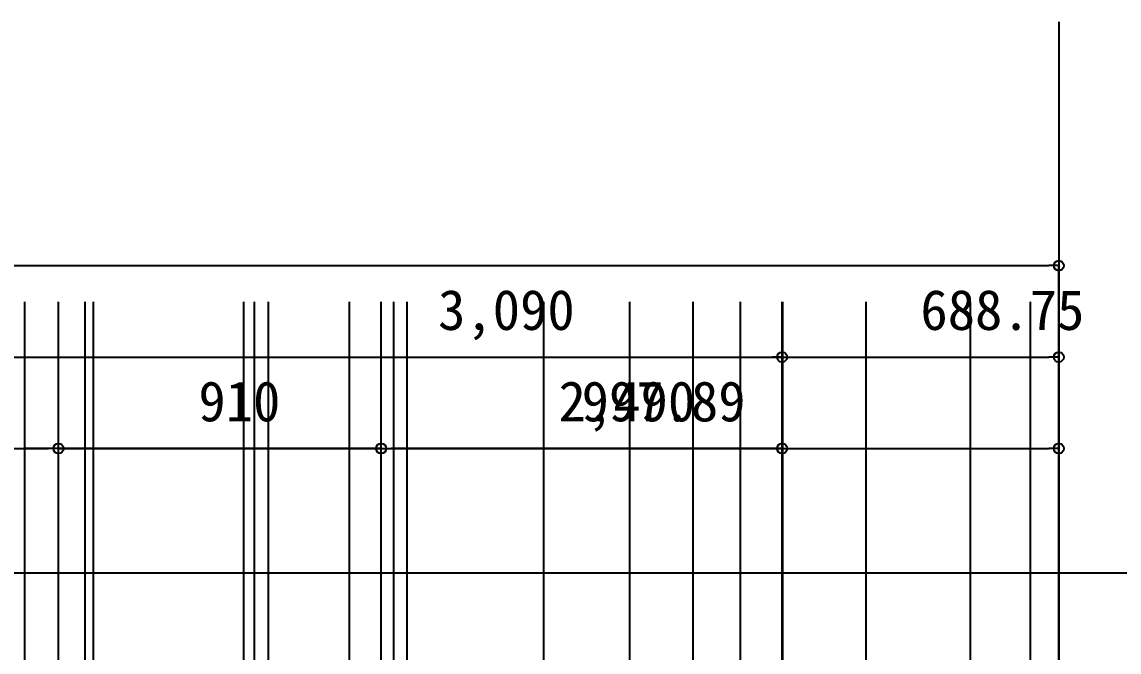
# Model space of a CAD drawing. Header units: metres. Extents: x 10861 to 26950, y 7268 to 22901.
# Drawn here: x 20144 to 22875, y 21333 to 22901 of the extents above; entities that cross this region are included whole.
import ezdxf

# ---------------------------------------------------------------- set-up
doc = ezdxf.new("R2010")
doc.units = ezdxf.units.M

msp = doc.modelspace()

# ---------------------------------------------------------------- linework, layer by layer
at = {"layer": 'GLID'}
for p, q in [((20151, 9325), (20151, 22205)), ((20151, 9325), (20151, 22205)), ((20151, 9325), (20151, 22205)), ((20234.7, 9325), (20234.7, 22205)), ((20234.7, 9325), (20234.7, 22205)), ((20234.7, 9325), (20234.7, 22205)), ((20300.9, 10010), (20300.9, 22205)), ((20300.9, 10010), (20300.9, 22205)), ((20300.9, 10010), (20300.9, 22205)), ((20322.4, 9858.3), (20322.4, 22205)), ((20322.4, 9858.3), (20322.4, 22205)), ((20322.4, 9858.3), (20322.4, 22205)), ((20695.8, 10010), (20695.8, 22205)), ((20695.8, 10010), (20695.8, 22205)), ((20695.8, 10010), (20695.8, 22205)), ((20723, 10010), (20723, 22205)), ((20723, 10010), (20723, 22205)), ((20723, 10010), (20723, 22205)), ((20757.4, 9858.3), (20757.4, 22205)), ((20757.4, 9858.3), (20757.4, 22205)), ((20757.4, 9858.3), (20757.4, 22205)), ((20959.2, 9325), (20959.2, 22205)), ((20959.2, 9325), (20959.2, 22205)), ((20959.2, 9325), (20959.2, 22205)), ((21038.1, 9325), (21038.1, 22205)), ((21038.1, 9325), (21038.1, 22205)), ((21038.1, 9325), (21038.1, 22205)), ((21069.2, 10010), (21069.2, 22205)), ((21069.2, 10010), (21069.2, 22205)), ((21069.2, 10010), (21069.2, 22205)), ((21102.9, 9325), (21102.9, 22205)), ((21102.9, 9325), (21102.9, 22205)), ((21102.9, 9325), (21102.9, 22205)), ((21442.7, 10010), (21442.7, 22205)), ((21442.7, 10010), (21442.7, 22205)), ((21442.7, 10010), (21442.7, 22205)), ((21656.9, 9325), (21656.9, 22205)), ((21656.9, 9325), (21656.9, 22205)), ((21656.9, 9325), (21656.9, 22205)), ((21814.7, 9325), (21814.7, 22205)), ((21814.7, 9325), (21814.7, 22205)), ((21814.7, 9325), (21814.7, 22205)), ((21932.7, 10010), (21932.7, 22205)), ((21932.7, 10010), (21932.7, 22205)), ((21932.7, 10010), (21932.7, 22205)), ((22036, 9325), (22036, 22205)), ((22036, 9325), (22036, 22205)), ((22036, 9325), (22036, 22205)), ((22038, 9325), (22038, 22205)), ((22038, 9325), (22038, 22205)), ((22038, 9325), (22038, 22205)), ((22245.3, 10010), (22245.3, 22205)), ((22245.3, 10010), (22245.3, 22205)), ((22245.3, 10010), (22245.3, 22205)), ((22504.7, 9325), (22504.7, 22205)), ((22504.7, 9325), (22504.7, 22205)), ((22504.7, 9325), (22504.7, 22205)), ((22654.7, 10010), (22654.7, 22205)), ((22654.7, 10010), (22654.7, 22205)), ((22654.7, 10010), (22654.7, 22205)), ((22724.7, 9325), (22724.7, 22205)), ((22724.7, 9325), (22724.7, 22205)), ((22724.7, 9325), (22724.7, 22205))]:
    msp.add_line(p, q, dxfattribs=at)
at = {"layer": 'データ 001_1F'}
for p, q in [((15949.7, 22295), (22699.7, 22295)), ((22724.7, 22295), (22699.7, 22295)), ((22724.7, 22045), (22724.7, 22295)), ((22724.7, 22295), (22724.7, 22295)), ((15949.7, 22067.5), (22011, 22067.5)), ((15949.7, 22067.5), (22699.7, 22067.5)), ((22036, 22067.5), (22011, 22067.5)), ((22036, 7507.5), (22036, 22072.5)), ((22036, 21840), (22036, 22067.5)), ((22036, 22067.5), (22036, 22067.5)), ((22036, 21817.5), (22036, 22067.5)), ((22036, 22067.5), (22061, 22067.5)), ((22061, 22067.5), (22699.7, 22067.5)), ((22724.7, 22067.5), (22699.7, 22067.5)), ((22724.7, 22067.5), (22699.7, 22067.5)), ((22724.7, 7507.5), (22724.7, 22072.5)), ((22724.7, 21817.5), (22724.7, 22067.5)), ((22724.7, 22067.5), (22724.7, 22067.5)), ((22724.7, 21817.5), (22724.7, 22067.5)), ((22724.7, 22067.5), (22724.7, 22067.5)), ((22724.7, 22045), (22724.7, 22045)), ((18439.7, 21840), (20209.7, 21840)), ((20128.1, 21840), (20153.1, 21840)), ((21013.1, 21840), (20153.1, 21840)), ((20234.7, 21840), (20209.7, 21840)), ((20234.7, 21840), (20234.7, 21840)), ((20234.7, 21590), (20234.7, 21840)), ((20234.7, 21840), (20259.7, 21840)), ((20259.7, 21840), (22699.7, 21840)), ((21038.1, 21840), (21013.1, 21840)), ((21038.1, 21590), (21038.1, 21840)), ((21038.1, 21840), (21063.1, 21840)), ((21038.1, 21840), (21038.1, 21840)), ((22011, 21840), (21063.1, 21840)), ((22036, 21840), (22011, 21840)), ((22036, 21840), (22036, 21840)), ((22036, 21590), (22036, 21840)), ((22724.7, 21840), (22699.7, 21840)), ((22724.7, 21590), (22724.7, 21840)), ((22724.7, 21840), (22724.7, 21840)), ((22036, 21817.5), (22036, 21817.5)), ((22724.7, 21817.5), (22724.7, 21817.5)), ((22724.7, 21817.5), (22724.7, 21817.5)), ((20234.7, 21590), (20234.7, 21590)), ((20234.7, 21590), (20234.7, 21590)), ((21038.1, 15219.8), (21038.1, 21590)), ((21038.1, 21590), (21038.1, 21590)), ((21038.1, 21590), (21038.1, 21590)), ((22036, 21590), (22036, 21590)), ((22724.7, 21590), (22724.7, 21590))]:
    msp.add_line(p, q, dxfattribs=at)
for centre in [(22724.7, 22295), (22036, 22067.5), (22036, 22067.5), (22724.7, 22067.5), (22724.7, 22067.5), (20234.7, 21840), (20234.7, 21840), (21038.1, 21840), (21038.1, 21840), (22036, 21840), (22724.7, 21840)]:
    msp.add_circle(centre, 12.5, dxfattribs=at)
at = {"layer": 'データ 001_2F'}
for p, q in [((22724.7, 22901.4), (22724.7, 10436.9)), ((15949.7, 22067.5), (22699.7, 22067.5)), ((22724.7, 22067.5), (22699.7, 22067.5)), ((22724.7, 21817.5), (22724.7, 22067.5)), ((22724.7, 22067.5), (22724.7, 22067.5)), ((18439.7, 21840), (20209.7, 21840)), ((20234.7, 21840), (20209.7, 21840)), ((20234.7, 21840), (20234.7, 21840)), ((20234.7, 21590), (20234.7, 21840)), ((20234.7, 21840), (20259.7, 21840)), ((20259.7, 21840), (22699.7, 21840)), ((22724.7, 21840), (22699.7, 21840)), ((22724.7, 21590), (22724.7, 21840)), ((22724.7, 21840), (22724.7, 21840)), ((22724.7, 21817.5), (22724.7, 21817.5)), ((20234.7, 16588.6), (20234.7, 21731.1)), ((20234.7, 21590), (20234.7, 21590)), ((20234.7, 21590), (20234.7, 21590)), ((22724.7, 21590), (22724.7, 21590))]:
    msp.add_line(p, q, dxfattribs=at)
for centre in [(22724.7, 22067.5), (20234.7, 21840), (20234.7, 21840), (22724.7, 21840)]:
    msp.add_circle(centre, 12.5, dxfattribs=at)
at = {"layer": 'データ 001_3F'}
for p, q in [((15949.7, 22295), (22699.7, 22295)), ((22724.7, 22295), (22699.7, 22295)), ((22724.7, 22045), (22724.7, 22295)), ((22724.7, 22295), (22724.7, 22295)), ((19659.7, 22067.5), (22699.7, 22067.5)), ((22724.7, 22067.5), (22699.7, 22067.5)), ((22724.7, 21817.5), (22724.7, 22067.5)), ((22724.7, 22067.5), (22724.7, 22067.5)), ((22724.7, 22067.5), (22724.7, 15697.5)), ((22724.7, 22045), (22724.7, 22045)), ((19659.7, 21840), (20209.7, 21840)), ((20234.7, 21840), (20209.7, 21840)), ((20234.7, 15697.5), (20234.7, 21840)), ((20234.7, 21590), (20234.7, 21840)), ((20234.7, 21840), (20234.7, 21840)), ((20234.7, 21590), (20234.7, 21840)), ((20234.7, 21840), (20259.7, 21840)), ((20259.7, 21840), (22699.7, 21840)), ((22724.7, 21840), (22699.7, 21840)), ((22724.7, 21590), (22724.7, 21840)), ((22724.7, 21840), (22724.7, 21840)), ((22724.7, 21817.5), (22724.7, 21817.5)), ((20234.7, 21590), (20234.7, 21590)), ((20234.7, 21590), (20234.7, 21590)), ((22724.7, 21590), (22724.7, 21590))]:
    msp.add_line(p, q, dxfattribs=at)
for centre in [(22724.7, 22295), (22724.7, 22067.5), (20234.7, 21840), (20234.7, 21840), (22724.7, 21840)]:
    msp.add_circle(centre, 12.5, dxfattribs=at)
at = {"layer": '部屋_1F'}
msp.add_line((24901.7, 21530), (12701.7, 21530), dxfattribs=at)
at = {"layer": '部屋_2F'}
msp.add_line((24901.7, 21530), (12701.7, 21530), dxfattribs=at)

# ---------------------------------------------------------------- texts
at = {"layer": 'データ 001_1F'}
for s, p in [('688.75', (22380.3, 22135)), ('910', (20583.1, 21907.5)), ('2,490', (21479.7, 21907.5)), ('997.89', (21537, 21907.5))]:
    msp.add_text(s, height=100, dxfattribs=at).set_placement(p)
at = {"layer": 'データ 001_2F'}
msp.add_text('2,490', height=100, dxfattribs=at).set_placement((21479.7, 21907.5))
at = {"layer": 'データ 001_3F'}
for s, p in [('3,090', (21179.7, 22135)), ('2,490', (21479.7, 21907.5))]:
    msp.add_text(s, height=100, dxfattribs=at).set_placement(p)

doc.saveas('drawing.dxf')
